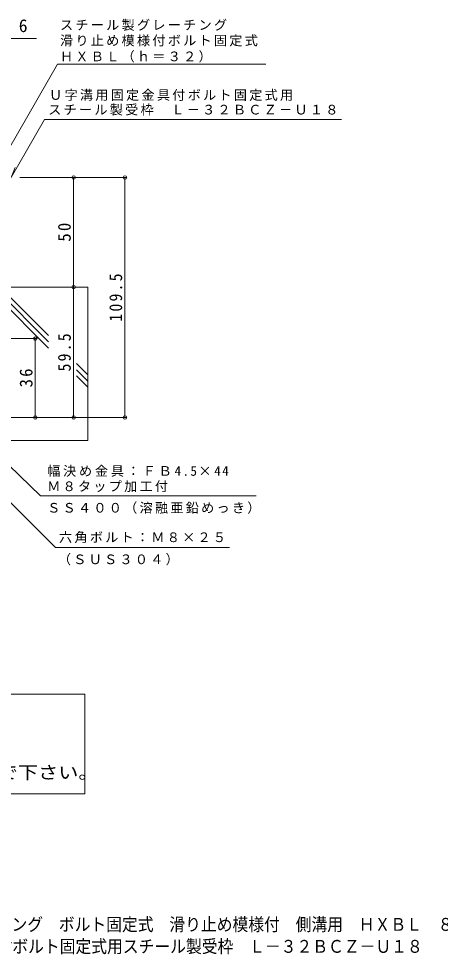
# Model space of a CAD drawing. Units: millimetres at full size; some dimension numbers follow another scale. Extents: x -437 to 531, y -388 to 353.
# Drawn here: x -22.9 to 169.3, y -388.1 to 38.8 of the extents above; entities that cross this region are included whole.
import ezdxf
from ezdxf.enums import TextEntityAlignment as Align

# ---------------------------------------------------------------- set-up
doc = ezdxf.new("R2010")
doc.units = ezdxf.units.MM
doc.header["$LTSCALE"] = 2
doc.header["$PDMODE"] = 32
doc.header["$PDSIZE"] = 1.6
for name, color, linetype, lineweight in [('D-4', 7, 'Continuous', 9), ('D-5', 7, 'Continuous', 9), ('D-6', 6, 'Continuous', 9)]:
    doc.layers.add(name, color=color, linetype=linetype, lineweight=lineweight)
doc.layers.add('F-5_F-5ﾚｲﾔ', color=2, linetype='Continuous')
doc.styles.add('ＭＳ ゴシック', font='')
doc.styles.get('ＭＳ ゴシック').set_extended_font_data('MS Gothic')

msp = doc.modelspace()

# ---------------------------------------------------------------- linework, layer by layer
at = {"layer": 'D-4'}
for p, q in [((-26.421, 29.745), (-14.774, 29.745)), ((-36.421, -36.158), (-5.295, 18.129)), ((-5.295, 18.129), (89.827, 18.129)), ((-11.158, -7.223), (124.355, -7.223)), ((26.148, -33.659), (-22.42, -33.659)), ((2.111, -83.659), (2.111, -33.659)), ((25.548, -143.159), (25.548, -33.659)), ((2.711, -83.659), (-22.42, -83.659)), ((2.111, -143.159), (2.111, -83.659)), ((-14.746, -107.159), (-42.111, -107.159)), ((-15.346, -107.159), (-15.346, -143.159)), ((26.148, -143.159), (-45.42, -143.159)), ((85.333, -178.901), (-12.961, -178.901))]:
    msp.add_line(p, q, dxfattribs=at)
msp.add_lwpolyline([(-11.158, -7.223), (-26.42, -33.658), (-24.507, -29.039)], dxfattribs=at)
for p in [(2.111, -33.659), (25.548, -33.659), (2.111, -83.659), (-15.346, -107.159), (-15.346, -143.159), (2.111, -143.159), (25.548, -143.159)]:
    msp.add_point(p, dxfattribs=at)
at = {"layer": 'D-5'}
for p, q in [((-6.102, -202.513), (-97.759, -111.159)), ((-12.961, -178.901), (-50.42, -143.159)), ((-6.102, -202.513), (73.283, -202.513))]:
    msp.add_line(p, q, dxfattribs=at)
msp.add_lwpolyline([(-212.07, -269.344), (7.287, -269.344), (7.287, -314.919), (-322, -314.919)], dxfattribs=at)
at = {"layer": 'D-6'}
for p, q in [((-57.67, -83.659), (8.58, -83.659)), ((-9.309, -111.453), (-37.103, -83.659)), ((-9.309, -108.625), (-34.275, -83.659)), ((-9.309, -105.796), (-31.446, -83.659)), ((8.58, -83.659), (8.58, -153.659)), ((8.58, -123.685), (3.419, -118.524)), ((8.58, -126.513), (3.419, -121.353)), ((8.58, -129.342), (3.419, -124.181)), ((-61.42, -153.659), (8.58, -153.659))]:
    msp.add_line(p, q, dxfattribs=at)

# ---------------------------------------------------------------- texts
at = {"layer": 'D-4', "color": 2, "style": 'ＭＳ ゴシック'}
msp.add_text('6', height=5.865, dxfattribs=at).set_placement((-22.882, 30.945), align=Align.BOTTOM_LEFT)
at = {"layer": 'D-4', "char_height": 4.399, "attachment_point": 7, "style": 'ＭＳ ゴシック'}
for s, insert in [('\\T1.17;スチール製グレーチング', (-4.091, 33.276)), ('\\T1.17;滑り止め模様付ボルト固定式', (-4.091, 26.16)), ('\\T1.17;ＨＸＢＬ（ｈ＝３２）', (-4.091, 18.833)), ('\\T1.17;Ｕ字溝用固定金具付ボルト固定式用', (-9.054, 1.301)), ('\\T1.17;スチール製受枠\u3000Ｌ－３２ＢＣＺ－Ｕ１８', (-9.483, -5.383)), ('\\T1.17;ＳＳ４００（溶融亜鉛めっき）', (-9.935, -187.122)), ('\\T1.17;（ＳＵＳ３０４）', (-5.06, -210.646))]:
    msp.add_mtext(s, dxfattribs=dict(at, insert=insert))
at = {"layer": 'D-4', "color": 2, "char_height": 5.865, "attachment_point": 7, "rotation": 90, "style": 'ＭＳ ゴシック'}
for s, insert in [('\\T1.27;\\W0.95;50', (0.911, -62.909)), ('\\T1.28;\\W0.9;109.5', (24.348, -99.409)), ('\\T1.28;\\W0.9;59.5', (0.911, -122.159)), ('\\T1.27;\\W0.95;36', (-16.546, -129.409))]:
    msp.add_mtext(s, dxfattribs=dict(at, insert=insert))
at = {"layer": 'D-5', "color": 2, "style": 'ＭＳ ゴシック', "width": 1.15}
msp.add_text('固定金具に溶接された幅決め材Ｌ30×30×3は施工後も取り外さないで下さい。', height=5.865, dxfattribs=at).set_placement((-313.006, -309.774), align=Align.BOTTOM_LEFT)
at = {"layer": 'D-5', "char_height": 4.399, "attachment_point": 7, "style": 'ＭＳ ゴシック'}
for s, insert in [('\\T1.21;幅決め金具：ＦＢ4.5×44', (-9.935, -170.235)), ('\\T1.17;Ｍ８タップ加工付', (-9.935, -177.235)), ('\\T1.17;六角ボルト：Ｍ８×２５', (-4.539, -200.513))]:
    msp.add_mtext(s, dxfattribs=dict(at, insert=insert))
at = {"layer": 'F-5_F-5ﾚｲﾔ', "style": 'ＭＳ ゴシック', "width": 0.9}
for s, p in [('スチール製グレーチング\u3000ボルト固定式\u3000滑り止め模様付\u3000側溝用\u3000ＨＸＢＬ\u3000８３０３２', (-91.008, -379.144)), ('Ｕ字溝用固定金具付ボルト固定式用スチール製受枠\u3000Ｌ－３２ＢＣＺ－Ｕ１８', (-90.635, -389.173))]:
    msp.add_text(s, height=5.865, dxfattribs=at).set_placement(p, align=Align.BOTTOM_LEFT)

doc.saveas('drawing.dxf')
